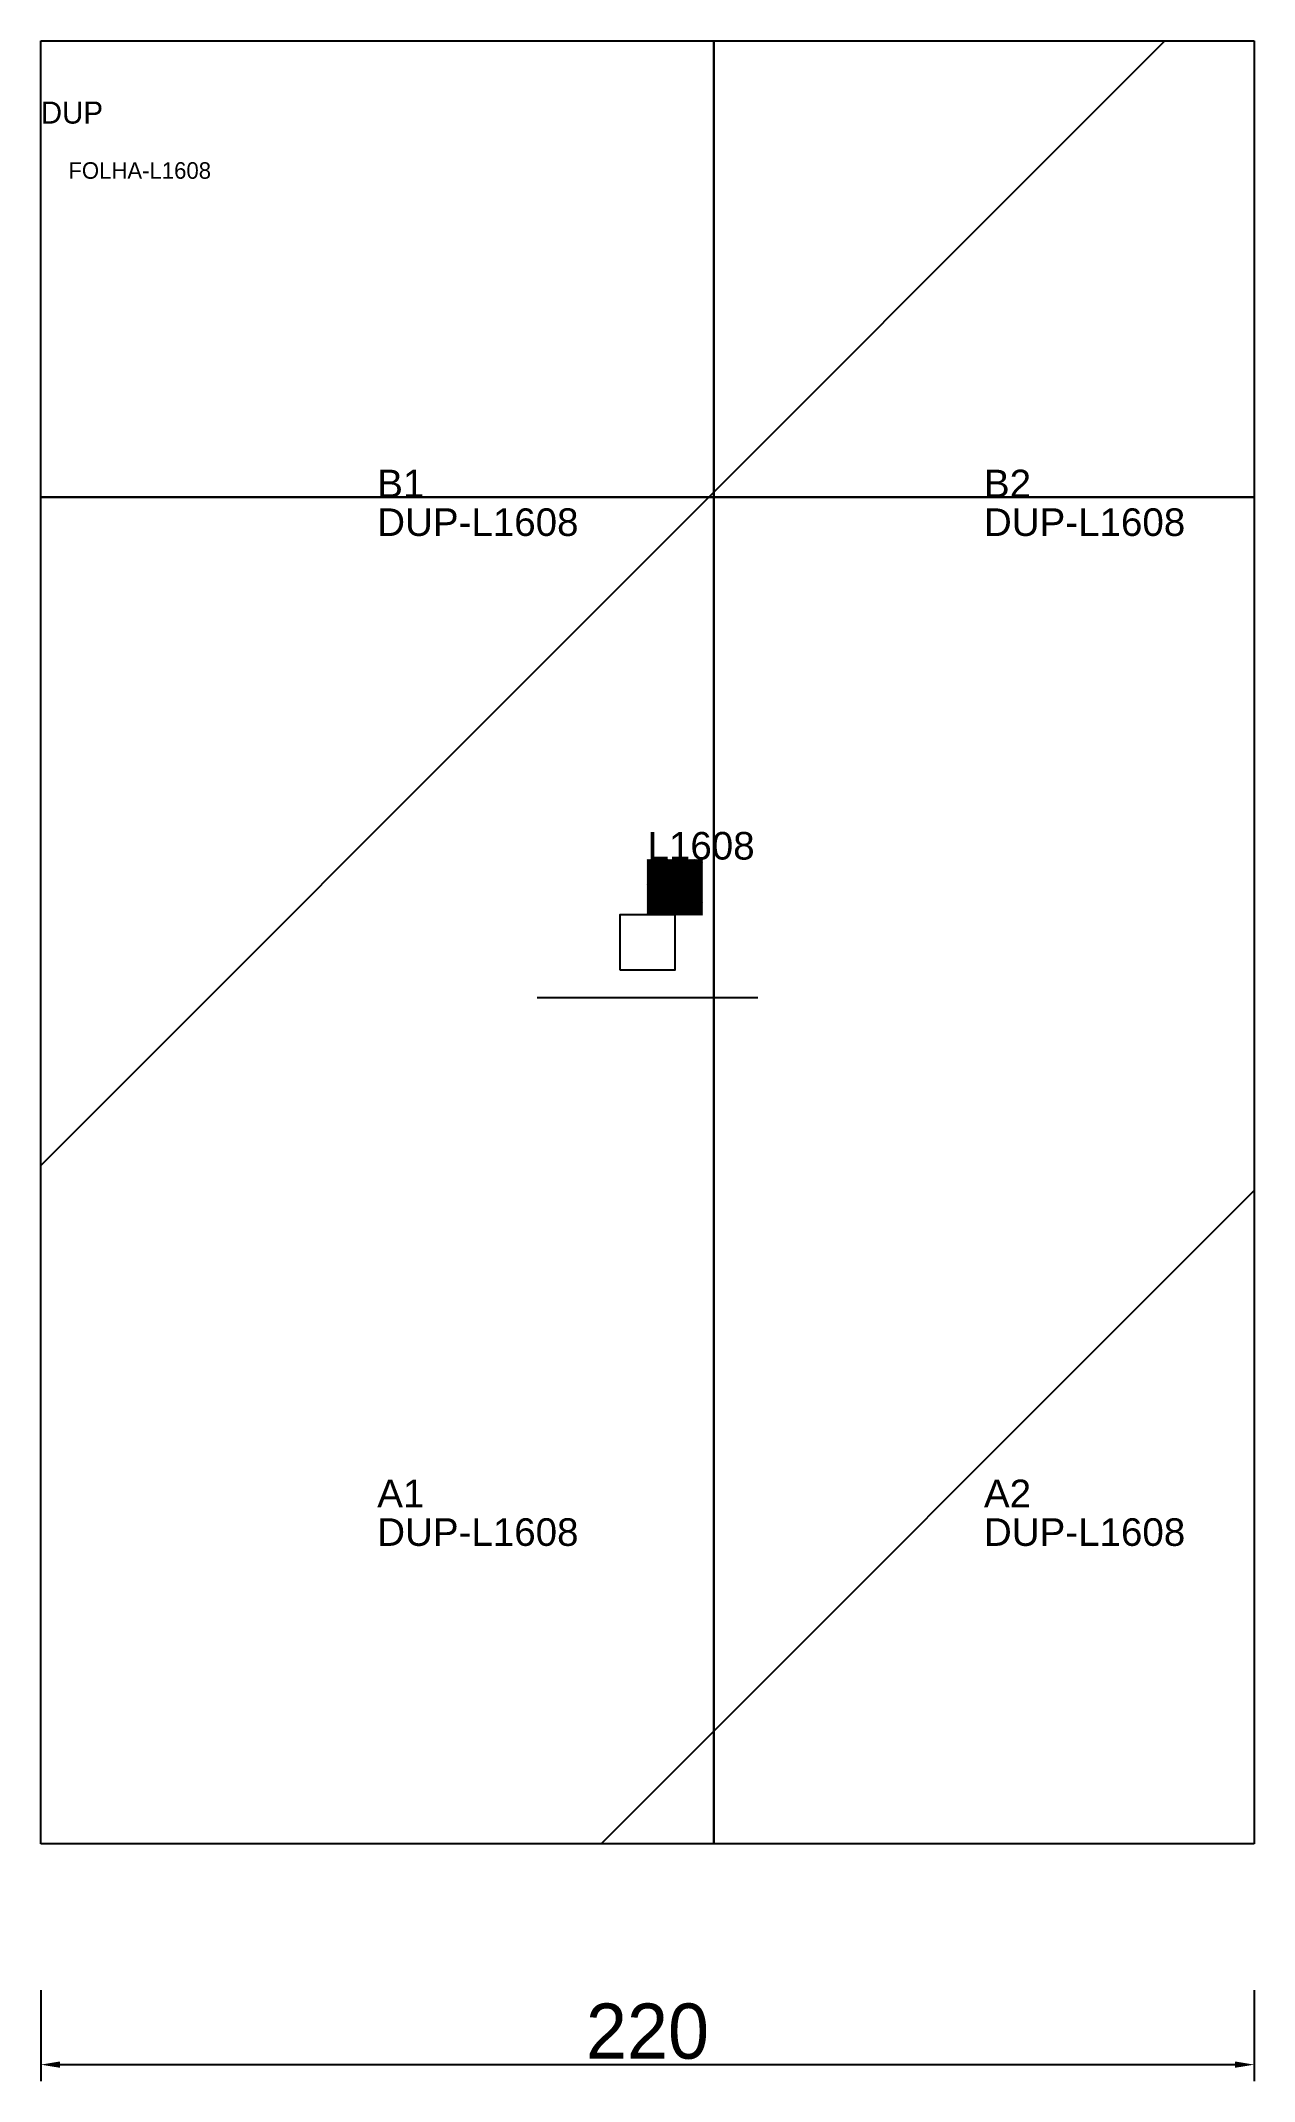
# Model space of a CAD drawing. Header units: metres. Extents: x 222 to 442, y -168 to 202.
import ezdxf

# ---------------------------------------------------------------- set-up
doc = ezdxf.new("R2010")
doc.units = ezdxf.units.M
for name, color, linetype in [('3', 3, 'CONTINUOUS'), ('AUX00', 7, 'CONTINUOUS'), ('COTA', 241, 'CONTINUOUS'), ('FOLHA', 255, 'CONTINUOUS'), ('Hachura', 251, 'CONTINUOUS'), ('NOMENCLATURA', 7, 'CONTINUOUS'), ('Nível', 160, 'CONTINUOUS'), ('Painéis', 200, 'CONTINUOUS'), ('Pilares', 5, 'CONTINUOUS'), ('REAPROVEITAMENTO', 251, 'CONTINUOUS'), ('SARR_2.2x7', 40, 'CONTINUOUS')]:
    doc.layers.add(name, color=color, linetype=linetype)
doc.styles.add('ARIAL', font='Arial.ttf')
doc.styles.add('STR_STANDARD', font='arial.ttf')
doc.dimstyles.new('EZ DXF', dxfattribs={"dimtxt": 10, "dimasz": 3.5, "dimexe": 3, "dimexo": 1.5, "dimgap": 1, "dimtad": 1, "dimdec": 1, "dimdsep": 46, "dimcen": 2.5, "dimazin": 3, "dimtfac": 1, "dimtmove": 0, "dimatfit": 3})

msp = doc.modelspace()

# ---------------------------------------------------------------- hatches: boundary and pattern name
at = {"layer": 'Hachura'}
h = msp.add_hatch(dxfattribs=at)
h.set_pattern_fill('ANSI31', scale=50)
h.paths.add_polyline_path([(222.2, 201.5), (442.2, 201.5), (442.2, -125.22), (222.2, -125.22)])
h = msp.add_hatch(dxfattribs=at)
h.set_pattern_fill('ANSI31', scale=50)
h.paths.add_polyline_path([(222.2, 201.5), (442.2, 201.5), (442.2, -125.22), (222.2, -125.22)])
at = {"layer": 'Reaproveitamento'}
h = msp.add_hatch(dxfattribs=at)
h.set_pattern_fill('SOLID')
h.paths.add_polyline_path([(332.2, 43.14), (342.2, 43.14), (342.2, 53.14), (332.2, 53.14)])
h = msp.add_hatch(dxfattribs=at)
h.set_pattern_fill('SOLID')
h.paths.add_polyline_path([(332.2, 43.14), (342.2, 43.14), (342.2, 53.14), (332.2, 53.14)])

# ---------------------------------------------------------------- linework, layer by layer
at = {"layer": '3'}
for points in [[(344.2, -125.22), (344.2, 201.5)], [(344.2, -125.22), (344.2, 201.5)], [(222.2, 118.78), (442.2, 118.78)], [(222.2, 118.78), (442.2, 118.78)]]:
    msp.add_lwpolyline(points, close=True, dxfattribs=at)
at = {"layer": 'Painéis', "color": 200}
for p, q in [((222.2, 201.5), (442.2, 201.5)), ((222.2, -125.22), (222.2, 201.5)), ((222.2, 201.5), (442.2, 201.5)), ((222.2, -125.22), (222.2, 201.5)), ((442.2, 201.5), (442.2, -125.22)), ((442.2, 201.5), (442.2, -125.22)), ((442.2, -125.22), (222.2, -125.22)), ((442.2, -125.22), (222.2, -125.22))]:
    msp.add_line(p, q, dxfattribs=at)
at = {"layer": 'Pilares'}
msp.add_lwpolyline([(327.2, 33.14), (337.2, 33.14), (337.2, 43.14), (327.2, 43.14)], close=True, dxfattribs=at)
msp.add_lwpolyline([(327.2, 33.14), (337.2, 33.14), (337.2, 43.14), (327.2, 43.14)], close=True, dxfattribs=at)
at = {"layer": 'SARR_2.2x7'}
msp.add_line((312.2, 28.14), (352.2, 28.14), dxfattribs=at)
msp.add_line((312.2, 28.14), (352.2, 28.14), dxfattribs=at)

# ---------------------------------------------------------------- texts
at = {"layer": '3', "style": 'STR_STANDARD'}
for s, p in [('B1', (283.2, 118.78)), ('B1', (283.2, 118.78)), ('B2', (393.2, 118.78)), ('B2', (393.2, 118.78)), ('A2', (393.2, -64.22)), ('A2', (393.2, -64.22)), ('A1', (283.2, -64.22)), ('A1', (283.2, -64.22))]:
    msp.add_text(s, height=5, dxfattribs=at).set_placement(p)
at = {"layer": 'AUX00', "style": 'STR_STANDARD'}
for p in [(283.2, 111.78), (283.2, 111.78), (393.2, 111.78), (393.2, 111.78), (283.2, -71.22), (283.2, -71.22), (393.2, -71.22), (393.2, -71.22)]:
    msp.add_text('DUP-L1608', height=5, dxfattribs=at).set_placement(p)
at = {"layer": 'FOLHA'}
msp.add_text('FOLHA-L1608', height=3, dxfattribs=at).set_placement((227.2, 176.5))
msp.add_text('FOLHA-L1608', height=3, dxfattribs=at).set_placement((227.2, 176.5))
at = {"layer": 'NOMENCLATURA', "insert": (332.2, 58.14), "char_height": 5, "attachment_point": 1, "style": 'ARIAL'}
msp.add_mtext('L1608', dxfattribs=at)
msp.add_mtext('L1608', dxfattribs=at)
at = {"layer": 'Nível'}
msp.add_text('DUP', height=4, dxfattribs=at).set_placement((222.2, 186.5))
msp.add_text('DUP', height=4, dxfattribs=at).set_placement((222.2, 186.5))

# ---------------------------------------------------------------- dimensions: what is measured, and where the dimension line sits
at = {"layer": 'COTA'}
msp.add_linear_dim(base=(222.2, -165.22), p1=(222.2, -150.22), p2=(442.2, -150.22), dimstyle='EZ DXF', dxfattribs=at).render()
msp.add_linear_dim(base=(222.2, -165.22), p1=(222.2, -150.22), p2=(442.2, -150.22), dimstyle='EZ DXF', dxfattribs=at).render()

doc.saveas('drawing.dxf')
